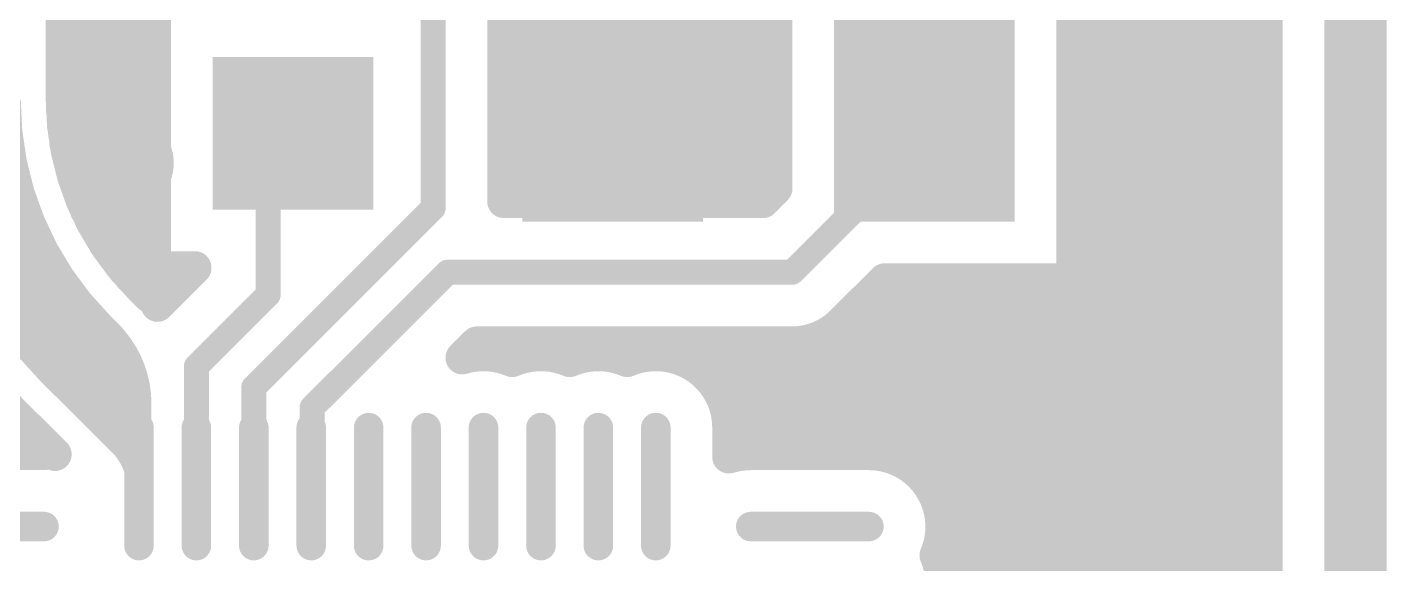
# Model space of a CAD drawing. Header units: inches. Extents: x 0 to 226, y 0 to 70.
# Drawn here: x 158.55 to 166.83, y 10.76 to 14.04 of the extents above; entities that cross this region are included whole.
import ezdxf

# ---------------------------------------------------------------- set-up
doc = ezdxf.new("R2010")
doc.units = ezdxf.units.IN
doc.layers.add('Keep-Out Layer', color=6, linetype='Continuous')
doc.layers.add('Top Layer', color=1, linetype='Continuous')

msp = doc.modelspace()

# ---------------------------------------------------------------- linework, layer by layer
at = {"layer": 'Keep-Out Layer'}
msp.add_lwpolyline([(166.64306016, -0.008415019999999999, 0.3809999999999999, 0.3809999999999999, 0), (166.64306016, 24.82168518, 0.3809999999999999, 0.3809999999999999, 0)], format="xyseb", dxfattribs=at)
at = {"layer": 'Top Layer'}
for points in [[(165.03524016, 0.53768498, 0.2032, 0.2032, 0), (165.03524016, 18.49805038, 0.2032, 0.2032, 0)], [(165.23844016, 0.53768498, 0.2032, 0.2032, 0), (165.23844016, 18.49805038, 0.2032, 0.2032, 0)], [(165.44164016, 0.53768498, 0.2032, 0.2032, 0), (165.44164016, 18.49805038, 0.2032, 0.2032, 0)], [(165.64484016, 0.53768498, 0.2032, 0.2032, 0), (165.64484016, 18.49805038, 0.2032, 0.2032, 0)], [(165.84804016, 0.53768498, 0.2032, 0.2032, 0), (165.84804016, 18.49805038, 0.2032, 0.2032, 0)], [(166.05124016, 0.53768498, 0.2032, 0.2032, 0), (166.05124016, 18.49805038, 0.2032, 0.2032, 0)], [(166.09696016, 0.53768498, 0.2032, 0.2032, 0), (166.09696016, 18.49805038, 0.2032, 0.2032, 0)], [(158.93924016, 12.85724378, 0.2032, 0.2032, 0), (158.93924016, 18.24406562, 0.2032, 0.2032, 0)], [(159.14244016, 12.55306354, 0.2032, 0.2032, 0), (159.14244016, 18.24406562, 0.2032, 0.2032, 0)], [(158.76170432, 13.59104724, 0.2032, 0.2032, 0), (158.76170432, 17.661001, 0.2032, 0.2032, 0)], [(163.00324016, 12.97211528, 0.2032, 0.2032, 0), (163.00324016, 15.2283668, 0.2032, 0.2032, 0)], [(162.80004016, 12.97211528, 0.2032, 0.2032, 0), (162.80004016, 15.0251668, 0.2032, 0.2032, 0)], [(162.59684016, 12.97211528, 0.2032, 0.2032, 0), (162.59684016, 14.8219668, 0.2032, 0.2032, 0)], [(161.78404016, 12.97211528, 0.2032, 0.2032, 0), (161.78404016, 14.74304646, 0.2032, 0.2032, 0)], [(161.98724016, 12.97211528, 0.2032, 0.2032, 0), (161.98724016, 14.79303874, 0.2032, 0.2032, 0)], [(162.19044016, 12.97211528, 0.2032, 0.2032, 0), (162.19044016, 14.79303874, 0.2032, 0.2032, 0)], [(162.39364016, 12.97211528, 0.2032, 0.2032, 0), (162.39364016, 14.79303874, 0.2032, 0.2032, 0)], [(161.02080064, 12.93094188, 0.1524, 0.1524, 0), (161.02080064, 14.59046358, 0.1524, 0.1524, 0)], [(161.58084016, 12.97211528, 0.2032, 0.2032, 0), (161.58084016, 14.53984646, 0.2032, 0.2032, 0)], [(163.10950868, 13.0512947, 0.2032, 0.2032, 0), (163.10950868, 14.50424074, 0.2032, 0.2032, 0)], [(164.92071156, 12.49303826, 0.2032, 0.2032, 0), (164.92071156, 14.50424074, 0.2032, 0.2032, 0)], [(161.45260064, 12.97211528, 0.2032, 0.2032, 0), (161.45260064, 14.41160694, 0.2032, 0.2032, 0)], [(159.3215254, 12.56723928, 0.2032, 0.2032, 0), (159.3215254, 14.20843996, 0.2032, 0.2032, 0)], [(158.76170432, 13.93366784, 0.2032, 0.2032, 0), (159.3215254, 13.93366784, 0.2032, 0.2032, 0)], [(161.45260064, 13.93366784, 0.2032, 0.2032, 0), (163.10950868, 13.93366784, 0.2032, 0.2032, 0)], [(164.92071156, 13.93366784, 0.2032, 0.2032, 0), (166.09696016, 13.93366784, 0.2032, 0.2032, 0)], [(158.84572752, 12.06979552, 0.5841999999999999, 0.5841999999999999, -0.198912367379658), (158.21560432, 13.59104724, 0.5841999999999999, 0.5841999999999999, 0)], [(158.76170432, 13.73046784, 0.2032, 0.2032, 0), (159.3215254, 13.73046784, 0.2032, 0.2032, 0)], [(161.45260064, 13.73046784, 0.2032, 0.2032, 0), (163.10950868, 13.73046784, 0.2032, 0.2032, 0)], [(164.92071156, 13.73046784, 0.2032, 0.2032, 0), (166.09696016, 13.73046784, 0.2032, 0.2032, 0)], [(158.4595764, 11.6836444, 0.2032, 0.2032, -0.198912367379658), (157.66950432, 13.59104724, 0.2032, 0.2032, 0)], [(159.23086264, 12.45696518, 0.2032, 0.2032, -0.1986794468705215), (158.76170432, 13.59104724, 0.2032, 0.2032, 0)], [(158.76297178, 13.52726784, 0.2032, 0.2032, 0), (159.3215254, 13.52726784, 0.2032, 0.2032, 0)], [(161.45260064, 13.52726784, 0.2032, 0.2032, 0), (163.10950868, 13.52726784, 0.2032, 0.2032, 0)], [(164.92071156, 13.52726784, 0.2032, 0.2032, 0), (166.09696016, 13.52726784, 0.2032, 0.2032, 0)], [(158.7840614, 13.32406784, 0.2032, 0.2032, 0), (159.3215254, 13.32406784, 0.2032, 0.2032, 0)], [(160.01620016, 13.10991282, 0.1524, 0.1524, 0), (160.26725376, 13.36096642, 0.1524, 0.1524, 0)], [(161.45260064, 13.32406784, 0.2032, 0.2032, 0), (163.10950868, 13.32406784, 0.2032, 0.2032, 0)], [(164.92071156, 13.32406784, 0.2032, 0.2032, 0), (166.09696016, 13.32406784, 0.2032, 0.2032, 0)], [(163.2091859, 12.54031528, 0.1524, 0.1524, 0), (164.01511012, 13.3462395, 0.1524, 0.1524, 0)], [(164.01511012, 13.3462395, 0.1524, 0.1524, 0), (164.0151152, 13.3462395, 0.1524, 0.1524, 0)], [(158.8321055, 13.12086784, 0.2032, 0.2032, 0), (159.3215254, 13.12086784, 0.2032, 0.2032, 0)], [(160.01620016, 12.40395792, 0.1524, 0.1524, 0), (160.01620016, 13.10991282, 0.1524, 0.1524, 0)], [(161.45260064, 13.12086784, 0.2032, 0.2032, 0), (163.10950868, 13.12086784, 0.2032, 0.2032, 0)], [(164.92071156, 13.12086784, 0.2032, 0.2032, 0), (166.09696016, 13.12086784, 0.2032, 0.2032, 0)], [(163.03032926, 12.97211528, 0.2032, 0.2032, 0), (163.10950868, 13.0512947, 0.2032, 0.2032, 0)], [(158.909766, 12.91766784, 0.2032, 0.2032, 0), (159.3215254, 12.91766784, 0.2032, 0.2032, 0)], [(161.45260064, 12.97211528, 0.2032, 0.2032, 0), (163.03032926, 12.97211528, 0.2032, 0.2032, 0)], [(164.92071156, 12.91766784, 0.2032, 0.2032, 0), (166.09696016, 12.91766784, 0.2032, 0.2032, 0)], [(159.92818916, 11.8383304, 0.1524, 0.1524, 0), (161.02080064, 12.93094188, 0.1524, 0.1524, 0)], [(159.02216862, 12.71446784, 0.2032, 0.2032, 0), (159.3215254, 12.71446784, 0.2032, 0.2032, 0)], [(164.92071156, 12.71446784, 0.2032, 0.2032, 0), (166.09696016, 12.71446784, 0.2032, 0.2032, 0)], [(159.17913046, 12.51126784, 0.2032, 0.2032, 0), (159.51285344, 12.51126784, 0.2032, 0.2032, 0)], [(159.3215254, 12.56723928, 0.2032, 0.2032, 0), (159.56882488, 12.56723928, 0.2032, 0.2032, 0)], [(159.34130184, 12.33971624, 0.2032, 0.2032, 0), (159.56882488, 12.56723928, 0.2032, 0.2032, 0)], [(159.34564016, 12.34405456, 0.2032, 0.2032, 0), (159.34564016, 12.56723928, 0.2032, 0.2032, 0)], [(160.28346658, 11.71504388, 0.1524, 0.1524, 0), (161.10873798, 12.54031528, 0.1524, 0.1524, 0)], [(161.10873798, 12.54031528, 0.1524, 0.1524, 0), (163.2091859, 12.54031528, 0.1524, 0.1524, 0)], [(164.92071156, 12.51126784, 0.2032, 0.2032, 0), (166.09696016, 12.51126784, 0.2032, 0.2032, 0)], [(159.23187864, 12.45594664, 0.2032, 0.2032, 0), (159.29297326, 12.39485202, 0.2032, 0.2032, 0)], [(163.5150019, 12.23547464, 0.2032, 0.2032, 0), (163.77256552, 12.49303826, 0.2032, 0.2032, 0)], [(163.77256552, 12.49303826, 0.2032, 0.2032, 0), (164.92071156, 12.49303826, 0.2032, 0.2032, 0)], [(163.81604016, 11.41256544, 0.2032, 0.2032, 0), (163.81604016, 12.49303826, 0.2032, 0.2032, 0)], [(164.01924016, 11.27473742, 0.2032, 0.2032, 0), (164.01924016, 12.49303826, 0.2032, 0.2032, 0)], [(164.22244016, 0.53768498, 0.2032, 0.2032, 0), (164.22244016, 12.49303826, 0.2032, 0.2032, 0)], [(164.42564016, 0.53768498, 0.2032, 0.2032, 0), (164.42564016, 12.49303826, 0.2032, 0.2032, 0)], [(164.62884016, 0.53768498, 0.2032, 0.2032, 0), (164.62884016, 12.49303826, 0.2032, 0.2032, 0)], [(164.83204016, 0.53768498, 0.2032, 0.2032, 0), (164.83204016, 12.49303826, 0.2032, 0.2032, 0)], [(159.57818986, 11.96594762, 0.1524, 0.1524, 0), (160.01620016, 12.40395792, 0.1524, 0.1524, 0)], [(163.61284016, 11.43475234, 0.2032, 0.2032, 0), (163.61284016, 12.3333129, 0.2032, 0.2032, 0)], [(158.84572752, 12.06979552, 0.5841999999999999, 0.5841999999999999, 0), (158.90682214, 12.0087009, 0.5841999999999999, 0.5841999999999999, 0)], [(163.5875951, 12.30806784, 0.2032, 0.2032, 0), (166.09696016, 12.30806784, 0.2032, 0.2032, 0)], [(163.5150019, 12.23547464, 0.2032, 0.2032, -0.1993267855441518), (163.2091859, 12.10851528, 0.2032, 0.2032, 0)], [(163.51451422, 12.23498696, 0.2032, 0.2032, -0.198912367379658), (163.2091859, 12.10851528, 0.2032, 0.2032, 0)], [(159.0488056, 12.17099674, 0.1524, 0.1524, -0.198912367379658), (159.22819056, 11.7379242, 0.1524, 0.1524, 0)], [(161.19813328, 12.01905394, 0.2032, 0.2032, 0), (161.28759462, 12.10851528, 0.2032, 0.2032, 0)], [(161.28394718, 12.10486784, 0.2032, 0.2032, 0), (166.09696016, 12.10486784, 0.2032, 0.2032, 0)], [(161.28759462, 12.10851528, 0.2032, 0.2032, 0), (163.2091859, 12.10851528, 0.2032, 0.2032, 0)], [(161.58084016, 12.02769248, 0.2032, 0.2032, 0), (161.58084016, 12.10851528, 0.2032, 0.2032, 0)], [(161.78404016, 12.02569858, 0.2032, 0.2032, 0), (161.78404016, 12.10851528, 0.2032, 0.2032, 0)], [(162.19044016, 12.0078627, 0.2032, 0.2032, 0), (162.19044016, 12.10851528, 0.2032, 0.2032, 0)], [(162.59684016, 11.98111904, 0.2032, 0.2032, 0), (162.59684016, 12.10851528, 0.2032, 0.2032, 0)], [(162.80004016, 11.73636972, 0.2032, 0.2032, 0), (162.80004016, 12.10851528, 0.2032, 0.2032, 0)], [(163.00324016, 11.43475234, 0.2032, 0.2032, 0), (163.00324016, 12.10851528, 0.2032, 0.2032, 0)], [(163.20644016, 11.43475234, 0.2032, 0.2032, 0), (163.20644016, 12.10851528, 0.2032, 0.2032, 0)], [(163.40964016, 11.43475234, 0.2032, 0.2032, 0), (163.40964016, 12.1578624, 0.2032, 0.2032, 0)], [(161.19813328, 12.01905394, 0.2032, 0.2032, -0.176749268592899), (161.50318728, 12.00265316, 0.2032, 0.2032, 0)], [(161.50318728, 12.00265316, 0.2032, 0.2032, -0.2045827865795275), (161.85318404, 12.00265316, 0.2032, 0.2032, 0)], [(161.85318404, 12.00265316, 0.2032, 0.2032, -0.2045827865795275), (162.20318588, 12.00265316, 0.2032, 0.2032, 0)], [(162.20318588, 12.00265316, 0.2032, 0.2032, -0.5380189141260412), (162.82378408, 11.59285464, 0.2032, 0.2032, 0)], [(158.90682214, 12.0087009, 0.1524, 0.1524, -0.198912367379658), (159.22819056, 11.23285282, 0.1524, 0.1524, 0)], [(159.09017712, 11.9419878, 0.1524, 0.1524, -0.198912367379658), (159.22819056, 11.60879314, 0.1524, 0.1524, 0)], [(159.57818986, 11.23285282, 0.1524, 0.1524, 0), (159.57818986, 11.96594762, 0.1524, 0.1524, 0)], [(158.70596656, 11.90713646, 0.1524, 0.1524, 0), (159.12066728, 11.49243574, 0.1524, 0.1524, 0)], [(158.89624304, 11.87137326, 0.1524, 0.1524, 0), (159.01141172, 11.75620458, 0.1524, 0.1524, 0)], [(162.69942314, 11.90166784, 0.2032, 0.2032, 0), (166.09696016, 11.90166784, 0.2032, 0.2032, 0)], [(159.92818916, 11.23285282, 0.1524, 0.1524, 0), (159.92818916, 11.8383304, 0.1524, 0.1524, 0)], [(158.4595764, 11.6836444, 0.2032, 0.2032, 0), (158.52067102, 11.62254978, 0.2032, 0.2032, 0)], [(159.01141172, 11.75620712, 0.1524, 0.1524, -0.198912367379658), (159.22819056, 11.23285282, 0.1524, 0.1524, 0)], [(159.22819056, 11.60879314, 0.1524, 0.1524, 0), (159.22819056, 11.7379242, 0.1524, 0.1524, 0)], [(160.28346658, 11.23813094, 0.1524, 0.1524, 0), (160.28346658, 11.71504388, 0.1524, 0.1524, 0)], [(162.81108662, 11.69846784, 0.2032, 0.2032, 0), (166.09696016, 11.69846784, 0.2032, 0.2032, 0)], [(158.53284016, 11.43475234, 0.2032, 0.2032, 0), (158.53284016, 11.61075402, 0.2032, 0.2032, 0)], [(158.55560364, 11.59052546, 0.2032, 0.2032, 0), (158.71648978, 11.42963932, 0.2032, 0.2032, 0)], [(159.22819056, 11.23285282, 0.1524, 0.1524, 0), (159.22819056, 11.60879314, 0.1524, 0.1524, 0)], [(162.82378408, 11.4143155, 0.2032, 0.2032, 0), (162.82378408, 11.59285464, 0.2032, 0.2032, 0)], [(159.22819056, 10.87285354, 0.17999964, 0.17999964, 0), (159.22819056, 11.5928521, 0.17999964, 0.17999964, 0)], [(159.57818986, 10.87285354, 0.17999964, 0.17999964, 0), (159.57818986, 11.5928521, 0.17999964, 0.17999964, 0)], [(159.92818916, 10.87285354, 0.17999964, 0.17999964, 0), (159.92818916, 11.5928521, 0.17999964, 0.17999964, 0)], [(160.27818846, 10.87285354, 0.17999964, 0.17999964, 0), (160.27818846, 11.5928521, 0.17999964, 0.17999964, 0)], [(160.62818776, 10.87285354, 0.17999964, 0.17999964, 0), (160.62818776, 11.5928521, 0.17999964, 0.17999964, 0)], [(160.97818706, 10.87285354, 0.17999964, 0.17999964, 0), (160.97818706, 11.5928521, 0.17999964, 0.17999964, 0)], [(161.32818636, 10.87285354, 0.17999964, 0.17999964, 0), (161.32818636, 11.5928521, 0.17999964, 0.17999964, 0)], [(161.67818566, 10.87285354, 0.17999964, 0.17999964, 0), (161.67818566, 11.5928521, 0.17999964, 0.17999964, 0)], [(162.02818496, 10.87285354, 0.17999964, 0.17999964, 0), (162.02818496, 11.5928521, 0.17999964, 0.17999964, 0)], [(162.37818426, 10.87285354, 0.17999964, 0.17999964, 0), (162.37818426, 11.5928521, 0.17999964, 0.17999964, 0)], [(157.1277909, 11.49526784, 0.2032, 0.2032, 0), (158.65086126, 11.49526784, 0.2032, 0.2032, 0)], [(158.39151964, 11.43475234, 0.2032, 0.2032, 0), (158.64918486, 11.43475234, 0.2032, 0.2032, 0)], [(159.12066728, 11.4924332, 0.1524, 0.1524, -0.198912367379658), (159.22819056, 11.23285282, 0.1524, 0.1524, 0)], [(162.82378408, 11.49526784, 0.2032, 0.2032, 0), (166.09696016, 11.49526784, 0.2032, 0.2032, 0)], [(162.82378408, 11.4143155, 0.2032, 0.2032, -0.07615422015174254), (162.95718234, 11.43475234, 0.2032, 0.2032, 0)], [(162.95718234, 11.43475234, 0.2032, 0.2032, 0), (163.67718598, 11.43475234, 0.2032, 0.2032, 0)], [(163.67718598, 11.43475234, 0.2032, 0.2032, -0.4142135623730951), (164.1227858, 10.98915252, 0.2032, 0.2032, 0)], [(164.00399, 11.29206784, 0.2032, 0.2032, 0), (166.09696016, 11.29206784, 0.2032, 0.2032, 0)], [(160.27818846, 11.23285282, 0.1524, 0.1524, 0), (160.28346658, 11.23813094, 0.1524, 0.1524, 0)], [(164.11148534, 11.08886784, 0.2032, 0.2032, 0), (166.09696016, 11.08886784, 0.2032, 0.2032, 0)], [(158.64918232, 10.98915252, 0.17999964, 0.17999964, 0), (157.92918376, 10.98915252, 0.17999964, 0.17999964, 0)], [(162.95718488, 10.98915252, 0.17999964, 0.17999964, 0), (163.67718344, 10.98915252, 0.17999964, 0.17999964, 0)], [(164.1227858, 10.98915252, 0.2032, 0.2032, -0.1012428938695137), (164.0869845, 10.8141516, 0.2032, 0.2032, 0)], [(164.11060396, 10.88566784, 0.2032, 0.2032, 0), (166.09696016, 10.88566784, 0.2032, 0.2032, 0)], [(164.0869845, 10.8141516, 0.2032, 0.2032, -0.1012428938695139), (164.1227858, 10.63915322, 0.2032, 0.2032, 0)], [(164.12067506, 10.68246784, 0.2032, 0.2032, 0), (166.09696016, 10.68246784, 0.2032, 0.2032, 0)]]:
    msp.add_lwpolyline(points, format="xyseb", dxfattribs=at)
for points in [[(158.93241264, 14.02776214, 0.3048, 0.3048, 1), (159.23721264, 14.02776214, 0.3048, 0.3048, 1)], [(163.05870868, 14.13686784, 0.1016, 0.1016, 1), (163.16030868, 14.13686784, 0.1016, 0.1016, 1)], [(164.86991156, 14.13686784, 0.1016, 0.1016, 1), (164.97151156, 14.13686784, 0.1016, 0.1016, 1)], [(158.71090432, 13.93366784, 0.1016, 0.1016, 1), (158.81250432, 13.93366784, 0.1016, 0.1016, 1)], [(159.2707254, 13.93366784, 0.1016, 0.1016, 1), (159.3723254, 13.93366784, 0.1016, 0.1016, 1)], [(161.40180064, 13.93366784, 0.1016, 0.1016, 1), (161.50340064, 13.93366784, 0.1016, 0.1016, 1)], [(163.05870868, 13.93366784, 0.1016, 0.1016, 1), (163.16030868, 13.93366784, 0.1016, 0.1016, 1)], [(164.86991156, 13.93366784, 0.1016, 0.1016, 1), (164.97151156, 13.93366784, 0.1016, 0.1016, 1)], [(166.04616016, 13.93366784, 0.1016, 0.1016, 1), (166.14776016, 13.93366784, 0.1016, 0.1016, 1)], [(158.71090432, 13.73046784, 0.1016, 0.1016, 1), (158.81250432, 13.73046784, 0.1016, 0.1016, 1)], [(159.2707254, 13.73046784, 0.1016, 0.1016, 1), (159.3723254, 13.73046784, 0.1016, 0.1016, 1)], [(161.40180064, 13.73046784, 0.1016, 0.1016, 1), (161.50340064, 13.73046784, 0.1016, 0.1016, 1)], [(163.05870868, 13.73046784, 0.1016, 0.1016, 1), (163.16030868, 13.73046784, 0.1016, 0.1016, 1)], [(164.86991156, 13.73046784, 0.1016, 0.1016, 1), (164.97151156, 13.73046784, 0.1016, 0.1016, 1)], [(166.04616016, 13.73046784, 0.1016, 0.1016, 1), (166.14776016, 13.73046784, 0.1016, 0.1016, 1)], [(158.71090432, 13.59104724, 0.1016, 0.1016, 1), (158.81250432, 13.59104724, 0.1016, 0.1016, 1)], [(158.71090432, 13.59104724, 0.1016, 0.1016, 1), (158.81250432, 13.59104724, 0.1016, 0.1016, 1)], [(158.71217178, 13.52726784, 0.1016, 0.1016, 1), (158.81377178, 13.52726784, 0.1016, 0.1016, 1)], [(159.2707254, 13.52726784, 0.1016, 0.1016, 1), (159.3723254, 13.52726784, 0.1016, 0.1016, 1)], [(161.40180064, 13.52726784, 0.1016, 0.1016, 1), (161.50340064, 13.52726784, 0.1016, 0.1016, 1)], [(163.05870868, 13.52726784, 0.1016, 0.1016, 1), (163.16030868, 13.52726784, 0.1016, 0.1016, 1)], [(164.86991156, 13.52726784, 0.1016, 0.1016, 1), (164.97151156, 13.52726784, 0.1016, 0.1016, 1)], [(165.04952512, 13.29599322, 0.3048, 0.3048, 1), (165.35432512, 13.29599322, 0.3048, 0.3048, 1)], [(166.04616016, 13.52726784, 0.1016, 0.1016, 1), (166.14776016, 13.52726784, 0.1016, 0.1016, 1)], [(158.98321264, 13.20684684, 0.3048, 0.3048, 1), (159.28801264, 13.20684684, 0.3048, 0.3048, 1)], [(158.7332614, 13.32406784, 0.1016, 0.1016, 1), (158.8348614, 13.32406784, 0.1016, 0.1016, 1)], [(159.2707254, 13.32406784, 0.1016, 0.1016, 1), (159.3723254, 13.32406784, 0.1016, 0.1016, 1)], [(160.22915376, 13.36096642, 0.0762, 0.0762, 1), (160.30535376, 13.36096642, 0.0762, 0.0762, 1)], [(161.40180064, 13.32406784, 0.1016, 0.1016, 1), (161.50340064, 13.32406784, 0.1016, 0.1016, 1)], [(163.05870868, 13.32406784, 0.1016, 0.1016, 1), (163.16030868, 13.32406784, 0.1016, 0.1016, 1)], [(164.86991156, 13.32406784, 0.1016, 0.1016, 1), (164.97151156, 13.32406784, 0.1016, 0.1016, 1)], [(166.04616016, 13.32406784, 0.1016, 0.1016, 1), (166.14776016, 13.32406784, 0.1016, 0.1016, 1)], [(163.97701012, 13.3462395, 0.0762, 0.0762, 1), (164.05321012, 13.3462395, 0.0762, 0.0762, 1)], [(163.97701012, 13.3462395, 0.0762, 0.0762, 1), (164.05321012, 13.3462395, 0.0762, 0.0762, 1)], [(163.9770152, 13.3462395, 0.0762, 0.0762, 1), (164.0532152, 13.3462395, 0.0762, 0.0762, 1)], [(158.7813055, 13.12086784, 0.1016, 0.1016, 1), (158.8829055, 13.12086784, 0.1016, 0.1016, 1)], [(159.2707254, 13.12086784, 0.1016, 0.1016, 1), (159.3723254, 13.12086784, 0.1016, 0.1016, 1)], [(159.97810016, 13.10991282, 0.0762, 0.0762, 1), (160.05430016, 13.10991282, 0.0762, 0.0762, 1)], [(159.97810016, 13.10991282, 0.0762, 0.0762, 1), (160.05430016, 13.10991282, 0.0762, 0.0762, 1)], [(161.40180064, 13.12086784, 0.1016, 0.1016, 1), (161.50340064, 13.12086784, 0.1016, 0.1016, 1)], [(163.05870868, 13.12086784, 0.1016, 0.1016, 1), (163.16030868, 13.12086784, 0.1016, 0.1016, 1)], [(164.86991156, 13.12086784, 0.1016, 0.1016, 1), (164.97151156, 13.12086784, 0.1016, 0.1016, 1)], [(166.04616016, 13.12086784, 0.1016, 0.1016, 1), (166.14776016, 13.12086784, 0.1016, 0.1016, 1)], [(163.05870868, 13.0512947, 0.1016, 0.1016, 1), (163.16030868, 13.0512947, 0.1016, 0.1016, 1)], [(163.05870868, 13.0512947, 0.1016, 0.1016, 1), (163.16030868, 13.0512947, 0.1016, 0.1016, 1)], [(158.858966, 12.91766784, 0.1016, 0.1016, 1), (158.960566, 12.91766784, 0.1016, 0.1016, 1)], [(159.2707254, 12.91766784, 0.1016, 0.1016, 1), (159.3723254, 12.91766784, 0.1016, 0.1016, 1)], [(161.40180064, 12.97211528, 0.1016, 0.1016, 1), (161.50340064, 12.97211528, 0.1016, 0.1016, 1)], [(161.40180064, 12.97211528, 0.1016, 0.1016, 1), (161.50340064, 12.97211528, 0.1016, 0.1016, 1)], [(161.53004016, 12.97211528, 0.1016, 0.1016, 1), (161.63164016, 12.97211528, 0.1016, 0.1016, 1)], [(161.73324016, 12.97211528, 0.1016, 0.1016, 1), (161.83484016, 12.97211528, 0.1016, 0.1016, 1)], [(161.93644016, 12.97211528, 0.1016, 0.1016, 1), (162.03804016, 12.97211528, 0.1016, 0.1016, 1)], [(162.13964016, 12.97211528, 0.1016, 0.1016, 1), (162.24124016, 12.97211528, 0.1016, 0.1016, 1)], [(162.34284016, 12.97211528, 0.1016, 0.1016, 1), (162.44444016, 12.97211528, 0.1016, 0.1016, 1)], [(162.54604016, 12.97211528, 0.1016, 0.1016, 1), (162.64764016, 12.97211528, 0.1016, 0.1016, 1)], [(162.74924016, 12.97211528, 0.1016, 0.1016, 1), (162.85084016, 12.97211528, 0.1016, 0.1016, 1)], [(162.95244016, 12.97211528, 0.1016, 0.1016, 1), (163.05404016, 12.97211528, 0.1016, 0.1016, 1)], [(162.97952926, 12.97211528, 0.1016, 0.1016, 1), (163.08112926, 12.97211528, 0.1016, 0.1016, 1)], [(162.97952926, 12.97211528, 0.1016, 0.1016, 1), (163.08112926, 12.97211528, 0.1016, 0.1016, 1)], [(164.86991156, 12.91766784, 0.1016, 0.1016, 1), (164.97151156, 12.91766784, 0.1016, 0.1016, 1)], [(166.04616016, 12.91766784, 0.1016, 0.1016, 1), (166.14776016, 12.91766784, 0.1016, 0.1016, 1)], [(158.88844016, 12.85724378, 0.1016, 0.1016, 1), (158.99004016, 12.85724378, 0.1016, 0.1016, 1)], [(160.98270064, 12.93094188, 0.0762, 0.0762, 1), (161.05890064, 12.93094188, 0.0762, 0.0762, 1)], [(160.98270064, 12.93094188, 0.0762, 0.0762, 1), (161.05890064, 12.93094188, 0.0762, 0.0762, 1)], [(158.97136862, 12.71446784, 0.1016, 0.1016, 1), (159.07296862, 12.71446784, 0.1016, 0.1016, 1)], [(159.2707254, 12.71446784, 0.1016, 0.1016, 1), (159.3723254, 12.71446784, 0.1016, 0.1016, 1)], [(164.86991156, 12.71446784, 0.1016, 0.1016, 1), (164.97151156, 12.71446784, 0.1016, 0.1016, 1)], [(166.04616016, 12.71446784, 0.1016, 0.1016, 1), (166.14776016, 12.71446784, 0.1016, 0.1016, 1)], [(159.09164016, 12.55306354, 0.1016, 0.1016, 1), (159.19324016, 12.55306354, 0.1016, 0.1016, 1)], [(159.12833046, 12.51126784, 0.1016, 0.1016, 1), (159.22993046, 12.51126784, 0.1016, 0.1016, 1)], [(159.2707254, 12.56723928, 0.1016, 0.1016, 1), (159.3723254, 12.56723928, 0.1016, 0.1016, 1)], [(159.2707254, 12.56723928, 0.1016, 0.1016, 1), (159.3723254, 12.56723928, 0.1016, 0.1016, 1)], [(159.29484016, 12.56723928, 0.1016, 0.1016, 1), (159.39644016, 12.56723928, 0.1016, 0.1016, 1)], [(159.46205344, 12.51126784, 0.1016, 0.1016, 1), (159.56365344, 12.51126784, 0.1016, 0.1016, 1)], [(159.51802488, 12.56723928, 0.1016, 0.1016, 1), (159.61962488, 12.56723928, 0.1016, 0.1016, 1)], [(159.51802488, 12.56723928, 0.1016, 0.1016, 1), (159.61962488, 12.56723928, 0.1016, 0.1016, 1)], [(161.07063798, 12.54031528, 0.0762, 0.0762, 1), (161.14683798, 12.54031528, 0.0762, 0.0762, 1)], [(161.07063798, 12.54031528, 0.0762, 0.0762, 1), (161.14683798, 12.54031528, 0.0762, 0.0762, 1)], [(163.1710859, 12.54031528, 0.0762, 0.0762, 1), (163.2472859, 12.54031528, 0.0762, 0.0762, 1)], [(163.1710859, 12.54031528, 0.0762, 0.0762, 1), (163.2472859, 12.54031528, 0.0762, 0.0762, 1)], [(164.86991156, 12.51126784, 0.1016, 0.1016, 1), (164.97151156, 12.51126784, 0.1016, 0.1016, 1)], [(166.04616016, 12.51126784, 0.1016, 0.1016, 1), (166.14776016, 12.51126784, 0.1016, 0.1016, 1)], [(159.18006264, 12.45696518, 0.1016, 0.1016, 1), (159.28166264, 12.45696518, 0.1016, 0.1016, 1)], [(159.18107864, 12.45594664, 0.1016, 0.1016, 1), (159.28267864, 12.45594664, 0.1016, 0.1016, 1)], [(163.72176552, 12.49303826, 0.1016, 0.1016, 1), (163.82336552, 12.49303826, 0.1016, 0.1016, 1)], [(163.72176552, 12.49303826, 0.1016, 0.1016, 1), (163.82336552, 12.49303826, 0.1016, 0.1016, 1)], [(163.76524016, 12.49303826, 0.1016, 0.1016, 1), (163.86684016, 12.49303826, 0.1016, 0.1016, 1)], [(163.96844016, 12.49303826, 0.1016, 0.1016, 1), (164.07004016, 12.49303826, 0.1016, 0.1016, 1)], [(164.17164016, 12.49303826, 0.1016, 0.1016, 1), (164.27324016, 12.49303826, 0.1016, 0.1016, 1)], [(164.37484016, 12.49303826, 0.1016, 0.1016, 1), (164.47644016, 12.49303826, 0.1016, 0.1016, 1)], [(164.57804016, 12.49303826, 0.1016, 0.1016, 1), (164.67964016, 12.49303826, 0.1016, 0.1016, 1)], [(164.78124016, 12.49303826, 0.1016, 0.1016, 1), (164.88284016, 12.49303826, 0.1016, 0.1016, 1)], [(164.86991156, 12.49303826, 0.1016, 0.1016, 1), (164.97151156, 12.49303826, 0.1016, 0.1016, 1)], [(164.86991156, 12.49303826, 0.1016, 0.1016, 1), (164.97151156, 12.49303826, 0.1016, 0.1016, 1)], [(159.24217326, 12.39485202, 0.1016, 0.1016, 1), (159.34377326, 12.39485202, 0.1016, 0.1016, 1)], [(159.29050184, 12.33971624, 0.1016, 0.1016, 1), (159.39210184, 12.33971624, 0.1016, 0.1016, 1)], [(159.29484016, 12.34405456, 0.1016, 0.1016, 1), (159.39644016, 12.34405456, 0.1016, 0.1016, 1)], [(159.97810016, 12.40395792, 0.0762, 0.0762, 1), (160.05430016, 12.40395792, 0.0762, 0.0762, 1)], [(159.97810016, 12.40395792, 0.0762, 0.0762, 1), (160.05430016, 12.40395792, 0.0762, 0.0762, 1)], [(163.56204016, 12.3333129, 0.1016, 0.1016, 1), (163.66364016, 12.3333129, 0.1016, 0.1016, 1)], [(158.69967752, 12.06979552, 0.2921, 0.2921, 1), (158.99177752, 12.06979552, 0.2921, 0.2921, 1)], [(158.69967752, 12.06979552, 0.2921, 0.2921, 1), (158.99177752, 12.06979552, 0.2921, 0.2921, 1)], [(163.5367951, 12.30806784, 0.1016, 0.1016, 1), (163.6383951, 12.30806784, 0.1016, 0.1016, 1)], [(166.04616016, 12.30806784, 0.1016, 0.1016, 1), (166.14776016, 12.30806784, 0.1016, 0.1016, 1)], [(158.76077214, 12.0087009, 0.2921, 0.2921, 1), (159.05287214, 12.0087009, 0.2921, 0.2921, 1)], [(163.46371422, 12.23498696, 0.1016, 0.1016, 1), (163.56531422, 12.23498696, 0.1016, 0.1016, 1)], [(163.4642019, 12.23547464, 0.1016, 0.1016, 1), (163.5658019, 12.23547464, 0.1016, 0.1016, 1)], [(163.4642019, 12.23547464, 0.1016, 0.1016, 1), (163.5658019, 12.23547464, 0.1016, 0.1016, 1)], [(165.44499296, 11.99596788, 0.3048, 0.3048, 1), (165.74979296, 11.99596788, 0.3048, 0.3048, 1)], [(159.0107056, 12.17099674, 0.0762, 0.0762, 1), (159.0869056, 12.17099674, 0.0762, 0.0762, 1)], [(161.23314718, 12.10486784, 0.1016, 0.1016, 1), (161.33474718, 12.10486784, 0.1016, 0.1016, 1)], [(161.23679462, 12.10851528, 0.1016, 0.1016, 1), (161.33839462, 12.10851528, 0.1016, 0.1016, 1)], [(161.23679462, 12.10851528, 0.1016, 0.1016, 1), (161.33839462, 12.10851528, 0.1016, 0.1016, 1)], [(161.53004016, 12.10851528, 0.1016, 0.1016, 1), (161.63164016, 12.10851528, 0.1016, 0.1016, 1)], [(161.73324016, 12.10851528, 0.1016, 0.1016, 1), (161.83484016, 12.10851528, 0.1016, 0.1016, 1)], [(162.13964016, 12.10851528, 0.1016, 0.1016, 1), (162.24124016, 12.10851528, 0.1016, 0.1016, 1)], [(162.54604016, 12.10851528, 0.1016, 0.1016, 1), (162.64764016, 12.10851528, 0.1016, 0.1016, 1)], [(162.74924016, 12.10851528, 0.1016, 0.1016, 1), (162.85084016, 12.10851528, 0.1016, 0.1016, 1)], [(162.95244016, 12.10851528, 0.1016, 0.1016, 1), (163.05404016, 12.10851528, 0.1016, 0.1016, 1)], [(163.15564016, 12.10851528, 0.1016, 0.1016, 1), (163.25724016, 12.10851528, 0.1016, 0.1016, 1)], [(163.1583859, 12.10851528, 0.1016, 0.1016, 1), (163.2599859, 12.10851528, 0.1016, 0.1016, 1)], [(163.1583859, 12.10851528, 0.1016, 0.1016, 1), (163.2599859, 12.10851528, 0.1016, 0.1016, 1)], [(163.1583859, 12.10851528, 0.1016, 0.1016, 1), (163.2599859, 12.10851528, 0.1016, 0.1016, 1)], [(163.37865216, 11.8802531, 0.3048, 0.3048, 1), (163.68345216, 11.8802531, 0.3048, 0.3048, 1)], [(163.35884016, 12.1578624, 0.1016, 0.1016, 1), (163.46044016, 12.1578624, 0.1016, 0.1016, 1)], [(166.04616016, 12.10486784, 0.1016, 0.1016, 1), (166.14776016, 12.10486784, 0.1016, 0.1016, 1)], [(161.14733328, 12.01905394, 0.1016, 0.1016, 1), (161.24893328, 12.01905394, 0.1016, 0.1016, 1)], [(161.14733328, 12.01905394, 0.1016, 0.1016, 1), (161.24893328, 12.01905394, 0.1016, 0.1016, 1)], [(161.45238728, 12.00265316, 0.1016, 0.1016, 1), (161.55398728, 12.00265316, 0.1016, 0.1016, 1)], [(161.45238728, 12.00265316, 0.1016, 0.1016, 1), (161.55398728, 12.00265316, 0.1016, 0.1016, 1)], [(161.53004016, 12.02769248, 0.1016, 0.1016, 1), (161.63164016, 12.02769248, 0.1016, 0.1016, 1)], [(161.73324016, 12.02569858, 0.1016, 0.1016, 1), (161.83484016, 12.02569858, 0.1016, 0.1016, 1)], [(161.80238404, 12.00265316, 0.1016, 0.1016, 1), (161.90398404, 12.00265316, 0.1016, 0.1016, 1)], [(161.80238404, 12.00265316, 0.1016, 0.1016, 1), (161.90398404, 12.00265316, 0.1016, 0.1016, 1)], [(162.13964016, 12.0078627, 0.1016, 0.1016, 1), (162.24124016, 12.0078627, 0.1016, 0.1016, 1)], [(162.15238588, 12.00265316, 0.1016, 0.1016, 1), (162.25398588, 12.00265316, 0.1016, 0.1016, 1)], [(162.15238588, 12.00265316, 0.1016, 0.1016, 1), (162.25398588, 12.00265316, 0.1016, 0.1016, 1)], [(164.44114432, 11.83378634, 0.3048, 0.3048, 1), (164.74594432, 11.83378634, 0.3048, 0.3048, 1)], [(158.86872214, 12.0087009, 0.0762, 0.0762, 1), (158.94492214, 12.0087009, 0.0762, 0.0762, 1)], [(159.05207712, 11.9419878, 0.0762, 0.0762, 1), (159.12827712, 11.9419878, 0.0762, 0.0762, 1)], [(159.54008986, 11.96594762, 0.0762, 0.0762, 1), (159.61628986, 11.96594762, 0.0762, 0.0762, 1)], [(159.54008986, 11.96594762, 0.0762, 0.0762, 1), (159.61628986, 11.96594762, 0.0762, 0.0762, 1)], [(162.54604016, 11.98111904, 0.1016, 0.1016, 1), (162.64764016, 11.98111904, 0.1016, 0.1016, 1)], [(158.66786656, 11.90713646, 0.0762, 0.0762, 1), (158.74406656, 11.90713646, 0.0762, 0.0762, 1)], [(158.85814304, 11.87137326, 0.0762, 0.0762, 1), (158.93434304, 11.87137326, 0.0762, 0.0762, 1)], [(162.64862314, 11.90166784, 0.1016, 0.1016, 1), (162.75022314, 11.90166784, 0.1016, 0.1016, 1)], [(166.04616016, 11.90166784, 0.1016, 0.1016, 1), (166.14776016, 11.90166784, 0.1016, 0.1016, 1)], [(159.89008916, 11.8383304, 0.0762, 0.0762, 1), (159.96628916, 11.8383304, 0.0762, 0.0762, 1)], [(159.89008916, 11.8383304, 0.0762, 0.0762, 1), (159.96628916, 11.8383304, 0.0762, 0.0762, 1)], [(158.4087764, 11.6836444, 0.1016, 0.1016, 1), (158.5103764, 11.6836444, 0.1016, 0.1016, 1)], [(158.4087764, 11.6836444, 0.1016, 0.1016, 1), (158.5103764, 11.6836444, 0.1016, 0.1016, 1)], [(158.97331172, 11.75620712, 0.0762, 0.0762, 1), (159.04951172, 11.75620712, 0.0762, 0.0762, 1)], [(158.97331172, 11.75620458, 0.0762, 0.0762, 1), (159.04951172, 11.75620458, 0.0762, 0.0762, 1)], [(159.19009056, 11.7379242, 0.0762, 0.0762, 1), (159.26629056, 11.7379242, 0.0762, 0.0762, 1)], [(159.19009056, 11.7379242, 0.0762, 0.0762, 1), (159.26629056, 11.7379242, 0.0762, 0.0762, 1)], [(160.24536658, 11.71504388, 0.0762, 0.0762, 1), (160.32156658, 11.71504388, 0.0762, 0.0762, 1)], [(160.24536658, 11.71504388, 0.0762, 0.0762, 1), (160.32156658, 11.71504388, 0.0762, 0.0762, 1)], [(162.74924016, 11.73636972, 0.1016, 0.1016, 1), (162.85084016, 11.73636972, 0.1016, 0.1016, 1)], [(162.76028662, 11.69846784, 0.1016, 0.1016, 1), (162.86188662, 11.69846784, 0.1016, 0.1016, 1)], [(166.04616016, 11.69846784, 0.1016, 0.1016, 1), (166.14776016, 11.69846784, 0.1016, 0.1016, 1)], [(158.46987102, 11.62254978, 0.1016, 0.1016, 1), (158.57147102, 11.62254978, 0.1016, 0.1016, 1)], [(158.48204016, 11.61075402, 0.1016, 0.1016, 1), (158.58364016, 11.61075402, 0.1016, 0.1016, 1)], [(158.50480364, 11.59052546, 0.1016, 0.1016, 1), (158.60640364, 11.59052546, 0.1016, 0.1016, 1)], [(159.19009056, 11.60879314, 0.0762, 0.0762, 1), (159.26629056, 11.60879314, 0.0762, 0.0762, 1)], [(159.19009056, 11.60879314, 0.0762, 0.0762, 1), (159.26629056, 11.60879314, 0.0762, 0.0762, 1)], [(159.19009056, 11.60879314, 0.0762, 0.0762, 1), (159.26629056, 11.60879314, 0.0762, 0.0762, 1)], [(162.77298408, 11.59285464, 0.1016, 0.1016, 1), (162.87458408, 11.59285464, 0.1016, 0.1016, 1)], [(162.77298408, 11.59285464, 0.1016, 0.1016, 1), (162.87458408, 11.59285464, 0.1016, 0.1016, 1)], [(159.18319192, 11.5928521, 0.08999982, 0.08999982, 1), (159.2731892, 11.5928521, 0.08999982, 0.08999982, 1)], [(159.53319122, 11.5928521, 0.08999982, 0.08999982, 1), (159.6231885, 11.5928521, 0.08999982, 0.08999982, 1)], [(159.88319052, 11.5928521, 0.08999982, 0.08999982, 1), (159.9731878, 11.5928521, 0.08999982, 0.08999982, 1)], [(160.23318982, 11.5928521, 0.08999982, 0.08999982, 1), (160.3231871, 11.5928521, 0.08999982, 0.08999982, 1)], [(160.58318912, 11.5928521, 0.08999982, 0.08999982, 1), (160.6731864, 11.5928521, 0.08999982, 0.08999982, 1)], [(160.93318842, 11.5928521, 0.08999982, 0.08999982, 1), (161.0231857, 11.5928521, 0.08999982, 0.08999982, 1)], [(161.28318772, 11.5928521, 0.08999982, 0.08999982, 1), (161.373185, 11.5928521, 0.08999982, 0.08999982, 1)], [(161.63318702, 11.5928521, 0.08999982, 0.08999982, 1), (161.7231843, 11.5928521, 0.08999982, 0.08999982, 1)], [(161.98318632, 11.5928521, 0.08999982, 0.08999982, 1), (162.0731836, 11.5928521, 0.08999982, 0.08999982, 1)], [(162.33318562, 11.5928521, 0.08999982, 0.08999982, 1), (162.4231829, 11.5928521, 0.08999982, 0.08999982, 1)], [(158.48204016, 11.43475234, 0.1016, 0.1016, 1), (158.58364016, 11.43475234, 0.1016, 0.1016, 1)], [(158.59838486, 11.43475234, 0.1016, 0.1016, 1), (158.69998486, 11.43475234, 0.1016, 0.1016, 1)], [(158.60006126, 11.49526784, 0.1016, 0.1016, 1), (158.70166126, 11.49526784, 0.1016, 0.1016, 1)], [(158.66568978, 11.42963932, 0.1016, 0.1016, 1), (158.76728978, 11.42963932, 0.1016, 0.1016, 1)], [(159.08256728, 11.49243574, 0.0762, 0.0762, 1), (159.15876728, 11.49243574, 0.0762, 0.0762, 1)], [(159.08256728, 11.4924332, 0.0762, 0.0762, 1), (159.15876728, 11.4924332, 0.0762, 0.0762, 1)], [(162.77298408, 11.49526784, 0.1016, 0.1016, 1), (162.87458408, 11.49526784, 0.1016, 0.1016, 1)], [(162.90638234, 11.43475234, 0.1016, 0.1016, 1), (163.00798234, 11.43475234, 0.1016, 0.1016, 1)], [(162.90638234, 11.43475234, 0.1016, 0.1016, 1), (163.00798234, 11.43475234, 0.1016, 0.1016, 1)], [(162.95244016, 11.43475234, 0.1016, 0.1016, 1), (163.05404016, 11.43475234, 0.1016, 0.1016, 1)], [(163.15564016, 11.43475234, 0.1016, 0.1016, 1), (163.25724016, 11.43475234, 0.1016, 0.1016, 1)], [(163.35884016, 11.43475234, 0.1016, 0.1016, 1), (163.46044016, 11.43475234, 0.1016, 0.1016, 1)], [(163.56204016, 11.43475234, 0.1016, 0.1016, 1), (163.66364016, 11.43475234, 0.1016, 0.1016, 1)], [(163.62638598, 11.43475234, 0.1016, 0.1016, 1), (163.72798598, 11.43475234, 0.1016, 0.1016, 1)], [(163.62638598, 11.43475234, 0.1016, 0.1016, 1), (163.72798598, 11.43475234, 0.1016, 0.1016, 1)], [(166.04616016, 11.49526784, 0.1016, 0.1016, 1), (166.14776016, 11.49526784, 0.1016, 0.1016, 1)], [(162.77298408, 11.4143155, 0.1016, 0.1016, 1), (162.87458408, 11.4143155, 0.1016, 0.1016, 1)], [(162.77298408, 11.4143155, 0.1016, 0.1016, 1), (162.87458408, 11.4143155, 0.1016, 0.1016, 1)], [(163.76524016, 11.41256544, 0.1016, 0.1016, 1), (163.86684016, 11.41256544, 0.1016, 0.1016, 1)], [(163.95319, 11.29206784, 0.1016, 0.1016, 1), (164.05479, 11.29206784, 0.1016, 0.1016, 1)], [(163.96844016, 11.27473742, 0.1016, 0.1016, 1), (164.07004016, 11.27473742, 0.1016, 0.1016, 1)], [(166.04616016, 11.29206784, 0.1016, 0.1016, 1), (166.14776016, 11.29206784, 0.1016, 0.1016, 1)], [(159.19009056, 11.23285282, 0.0762, 0.0762, 1), (159.26629056, 11.23285282, 0.0762, 0.0762, 1)], [(159.19009056, 11.23285282, 0.0762, 0.0762, 1), (159.26629056, 11.23285282, 0.0762, 0.0762, 1)], [(159.19009056, 11.23285282, 0.0762, 0.0762, 1), (159.26629056, 11.23285282, 0.0762, 0.0762, 1)], [(159.19009056, 11.23285282, 0.0762, 0.0762, 1), (159.26629056, 11.23285282, 0.0762, 0.0762, 1)], [(159.54008986, 11.23285282, 0.0762, 0.0762, 1), (159.61628986, 11.23285282, 0.0762, 0.0762, 1)], [(159.89008916, 11.23285282, 0.0762, 0.0762, 1), (159.96628916, 11.23285282, 0.0762, 0.0762, 1)], [(160.24008846, 11.23285282, 0.0762, 0.0762, 1), (160.31628846, 11.23285282, 0.0762, 0.0762, 1)], [(160.24536658, 11.23813094, 0.0762, 0.0762, 1), (160.32156658, 11.23813094, 0.0762, 0.0762, 1)], [(160.24536658, 11.23813094, 0.0762, 0.0762, 1), (160.32156658, 11.23813094, 0.0762, 0.0762, 1)], [(164.06068534, 11.08886784, 0.1016, 0.1016, 1), (164.16228534, 11.08886784, 0.1016, 0.1016, 1)], [(166.04616016, 11.08886784, 0.1016, 0.1016, 1), (166.14776016, 11.08886784, 0.1016, 0.1016, 1)], [(165.37887168, 10.80576706, 0.3048, 0.3048, 1), (165.68367168, 10.80576706, 0.3048, 0.3048, 1)], [(158.60418368, 10.98915252, 0.08999982, 0.08999982, 1), (158.69418096, 10.98915252, 0.08999982, 0.08999982, 1)], [(162.91218624, 10.98915252, 0.08999982, 0.08999982, 1), (163.00218352, 10.98915252, 0.08999982, 0.08999982, 1)], [(163.6321848, 10.98915252, 0.08999982, 0.08999982, 1), (163.72218208, 10.98915252, 0.08999982, 0.08999982, 1)], [(164.0719858, 10.98915252, 0.1016, 0.1016, 1), (164.1735858, 10.98915252, 0.1016, 0.1016, 1)], [(164.0719858, 10.98915252, 0.1016, 0.1016, 1), (164.1735858, 10.98915252, 0.1016, 0.1016, 1)], [(159.18319192, 10.87285354, 0.08999982, 0.08999982, 1), (159.2731892, 10.87285354, 0.08999982, 0.08999982, 1)], [(159.53319122, 10.87285354, 0.08999982, 0.08999982, 1), (159.6231885, 10.87285354, 0.08999982, 0.08999982, 1)], [(159.88319052, 10.87285354, 0.08999982, 0.08999982, 1), (159.9731878, 10.87285354, 0.08999982, 0.08999982, 1)], [(160.23318982, 10.87285354, 0.08999982, 0.08999982, 1), (160.3231871, 10.87285354, 0.08999982, 0.08999982, 1)], [(160.58318912, 10.87285354, 0.08999982, 0.08999982, 1), (160.6731864, 10.87285354, 0.08999982, 0.08999982, 1)], [(160.93318842, 10.87285354, 0.08999982, 0.08999982, 1), (161.0231857, 10.87285354, 0.08999982, 0.08999982, 1)], [(161.28318772, 10.87285354, 0.08999982, 0.08999982, 1), (161.373185, 10.87285354, 0.08999982, 0.08999982, 1)], [(161.63318702, 10.87285354, 0.08999982, 0.08999982, 1), (161.7231843, 10.87285354, 0.08999982, 0.08999982, 1)], [(161.98318632, 10.87285354, 0.08999982, 0.08999982, 1), (162.0731836, 10.87285354, 0.08999982, 0.08999982, 1)], [(162.33318562, 10.87285354, 0.08999982, 0.08999982, 1), (162.4231829, 10.87285354, 0.08999982, 0.08999982, 1)], [(164.05980396, 10.88566784, 0.1016, 0.1016, 1), (164.16140396, 10.88566784, 0.1016, 0.1016, 1)], [(166.04616016, 10.88566784, 0.1016, 0.1016, 1), (166.14776016, 10.88566784, 0.1016, 0.1016, 1)], [(164.0361845, 10.8141516, 0.1016, 0.1016, 1), (164.1377845, 10.8141516, 0.1016, 0.1016, 1)], [(164.0361845, 10.8141516, 0.1016, 0.1016, 1), (164.1377845, 10.8141516, 0.1016, 0.1016, 1)], [(164.06987506, 10.68246784, 0.1016, 0.1016, 1), (164.17147506, 10.68246784, 0.1016, 0.1016, 1)], [(166.04616016, 10.68246784, 0.1016, 0.1016, 1), (166.14776016, 10.68246784, 0.1016, 0.1016, 1)]]:
    msp.add_lwpolyline(points, format="xyseb", close=True, dxfattribs=at)
for points in [[(161.56511248, 14.1486382), (161.56511248, 12.8486408), (162.66511028, 14.1486382), (162.66511028, 12.8486408)], [(163.46511122, 14.1486382), (163.46511122, 12.8486408), (164.56510902, 14.1486382), (164.56510902, 12.8486408)], [(160.65712598, 12.92283928), (160.65712598, 13.85283996), (159.67712794, 12.92283928), (159.67712794, 13.85283996)]]:
    msp.add_solid(points, dxfattribs=at)

doc.saveas('drawing.dxf')
